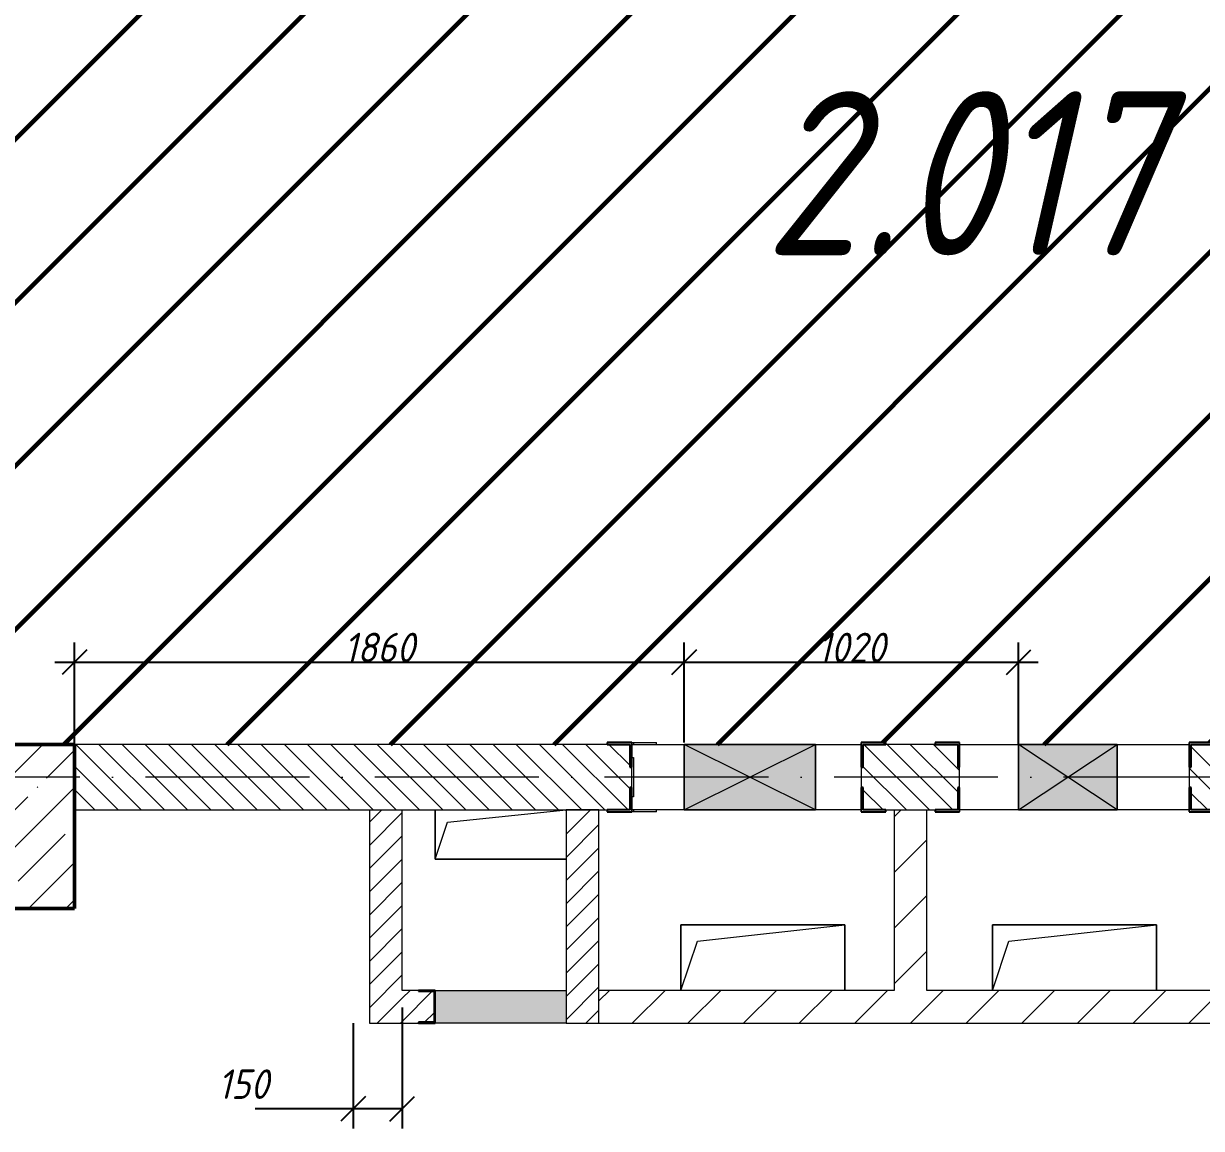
# Model space of a CAD drawing. Header units: millimetres. Extents: x -606178 to 312196, y -19338 to 632709.
# Drawn here: x -216306 to -212714, y 513804 to 517173 of the extents above; entities that cross this region are included whole.
import ezdxf

# ---------------------------------------------------------------- set-up
doc = ezdxf.new("R2010")
doc.units = ezdxf.units.MM
doc.linetypes.add('50_200_ШТРИХ_1Т_ш5_п1_п1_', pattern=[700, 500, -100, 0, -100])
for name, color, linetype, lineweight in [('6.4.1) Окр пт с инж. ПТ2.16', 3, 'Continuous', 60), ('A-____-____-DIMS', 7, 'Continuous', 9), ('A-DETL-GENF-OTLN', 7, 'Continuous', 9), ('A-FLOR-____-OTLN', 7, 'Continuous', 9), ('A-GENM-____-MCUT', 7, 'Continuous', 25), ('A-GENM-____-OTLN', 7, 'Continuous', 9), ('A-GENM-____-OTLN-1', 7, 'Continuous', 25), ('A-GLAZ-____-OTLN', 7, 'Continuous', 9), ('A-WALL-____-MCUT', 7, 'Continuous', 13), ('A-WALL-____-PATT-1', 7, 'Continuous', 9), ('A-WALL-FNSH-MCUT-1', 7, 'Continuous', 9), ('I-WALL-____-OTLN', 7, 'Continuous', 9), ('S-COLS-____-MCUT', 7, 'Continuous', 50), ('S-COLS-____-OTLN', 7, 'Continuous', 9), ('S-GRID-____-OTLN-1', 7, '50_200_ШТРИХ_1Т_ш5_п1_п1_', 9), ('Марки помещений', 7, 'Continuous', 9)]:
    doc.layers.add(name, color=color, linetype=linetype, lineweight=lineweight)
doc.styles.add('ISOCPEUR_I_2', font='isocpeui.ttf', dxfattribs={"width": 0.85, "height": 2.3})
doc.styles.add('ISOCPEUR_I_7', font='isocpeui.ttf', dxfattribs={"width": 0.9, "height": 90})
doc.dimstyles.new('ISO-1_8_0_9К_СРЕДНИЙ_Кладочные_1', dxfattribs={"dimscale": 304.8, "dimtxt": 89.638306, "dimasz": 0.246063, "dimexe": 0.19685, "dimexo": 0, "dimgap": 0, "dimtad": 1, "dimdec": 3, "dimrnd": 0.001, "dimdsep": 46, "dimtxsty": 'ISOCPEUR_I_7', "dimblk1": 'OBLIQUE', "dimblk2": 'OBLIQUE', "dimsah": 1, "dimcen": 0.09, "dimdle": 0.19685, "dimazin": 0, "dimtfac": 1, "dimtdec": 4, "dimtix": 1, "dimtmove": 0, "dimatfit": 3, "dimfxl": 1, "dimtvp": 1, "dimtolj": 1, "dimtzin": 0, "dimarcsym": 2})
doc.dimstyles.new('ISO-1_8_0_9К_СРЕДНИЙ_Кладочные_2', dxfattribs={"dimscale": 304.8, "dimtxt": 89.638306, "dimasz": 0.246063, "dimexe": 0.19685, "dimexo": 0, "dimgap": 0, "dimtad": 1, "dimdec": 3, "dimrnd": 0.001, "dimdsep": 46, "dimtxsty": 'ISOCPEUR_I_7', "dimblk1": 'OBLIQUE', "dimblk2": 'OBLIQUE', "dimsah": 1, "dimcen": 0.09, "dimdle": 0.19685, "dimazin": 0, "dimtfac": 1, "dimtdec": 4, "dimtix": 1, "dimtmove": 1, "dimatfit": 3, "dimfxl": 1, "dimtvp": 1, "dimtolj": 1, "dimtzin": 0, "dimarcsym": 2})
pattern_1 = [(45, (-264901.3, 451794.26), (-84.85281, 84.85281), [])]
pattern_2 = [(45, (-264901.3, 451794.26), (-35.35534, 35.35534), [])]

# ---------------------------------------------------------------- blocks, each defined once
blk = doc.blocks.new('BSC_Колонна _Прямоугольная - 500х500-V46-АР1_План отверстий 2 этажа в осях 1-64_Ю-ЯЯ')
at = {"layer": 'S-COLS-____-OTLN'}
h = blk.add_hatch(dxfattribs=at)
h.set_pattern_fill('FP_56', color=256, style=0, pattern_type=2)
h.set_pattern_definition([(45, (-48500, -62931.04), (-114.04925, 114.04925), []), (45, (-48385.95, -62931.04), (-114.04925, 114.04925), [201.613, -40.323, 3.353, -36.97])])
h.paths.add_polyline_path([(-250, -250), (250, -250), (250, 250), (-250, 250)], flags=0)
at = {"layer": 'S-COLS-____-MCUT'}
for p, q in [((250, 250), (-250, 250)), ((-250, 250), (-250, -250)), ((250, -250), (250, 250)), ((-250, -250), (250, -250))]:
    blk.add_line(p, q, dxfattribs=at)
blk = doc.blocks.new('154_Стойка_СКБ_Уголок - СМ-2180_200-28268025-АР1_План отверстий 2 этажа в осях 1-64_Ю-ЯЯ')
at = {"layer": 'A-GENM-____-MCUT'}
for p, q in [((125, 156), (125, 81)), ((200, 156), (125, 156)), ((131, 81), (131, 150)), ((131, 150), (200, 150)), ((200, 150), (200, 156)), ((125, 81), (131, 81)), ((131, 19), (125, 19)), ((125, 19), (125, -56)), ((131, -50), (131, 19)), ((125, -56), (200, -56)), ((200, -50), (131, -50)), ((200, -56), (200, -50))]:
    blk.add_line(p, q, dxfattribs=at)
blk = doc.blocks.new('Стойка_Влож_Полоса боковая - Полоса-28213942-АР1_План отверстий 2 этажа в осях 1-64_Ю-ЯЯ')
at = {"layer": 'A-GENM-____-OTLN'}
for p, q in [((-5, 60), (0, 60)), ((-5, -60), (-5, 60)), ((0, -60), (-5, -60))]:
    blk.add_line(p, q, dxfattribs=at)
blk = doc.blocks.new('Стойка_Влож_Уголок_Опорный - Уголок-28213941-АР1_План отверстий 2 этажа в осях 1-64_Ю-ЯЯ')
at = {"layer": 'A-GENM-____-OTLN'}
for p, q in [((-212, -6), (-212, 0)), ((0, 0), (0, -6)), ((-212, -75), (-212, -6)), ((-212, -6), (-206, -6)), ((-6, -6), (0, -6)), ((0, -6), (0, -75)), ((-212, -75), (-206, -75)), ((-6, -75), (0, -75))]:
    blk.add_line(p, q, dxfattribs=at)
blk = doc.blocks.new('Фахверк_СКБ_Уголок - 200_3960_зеркало-28268689-АР1_План отверстий 2 этажа в осях 1-64_Ю-ЯЯ')
at = {"layer": 'A-GENM-____-MCUT'}
for p, q in [((200, 156), (125, 156)), ((125, 156), (125, 81)), ((131, 81), (131, 150)), ((131, 150), (200, 150)), ((200, 150), (200, 156)), ((125, 81), (131, 81)), ((131, 19), (125, 19)), ((125, 19), (125, -56)), ((131, -50), (131, 19)), ((125, -56), (200, -56)), ((200, -50), (131, -50)), ((200, -56), (200, -50))]:
    blk.add_line(p, q, dxfattribs=at)
blk = doc.blocks.new('Фахверк_СКБ_Уголок - 200_3960-28268576-АР1_План отверстий 2 этажа в осях 1-64_Ю-ЯЯ')
at = {"layer": 'A-GENM-____-MCUT'}
for p, q in [((200, 156), (125, 156)), ((125, 156), (125, 81)), ((131, 81), (131, 150)), ((131, 150), (200, 150)), ((200, 150), (200, 156)), ((125, 81), (131, 81)), ((131, 19), (125, 19)), ((125, 19), (125, -56)), ((131, -50), (131, 19)), ((125, -56), (200, -56)), ((200, -50), (131, -50)), ((200, -56), (200, -50))]:
    blk.add_line(p, q, dxfattribs=at)
blk = doc.blocks.new('AR_Отверстие Ниша - Лючок-32403922-АР1_План отверстий 2 этажа в осях 1-64_Ю-ЯЯ')
at = {"layer": 'A-GLAZ-____-OTLN'}
blk.add_hatch(color=256, dxfattribs=at).paths.add_polyline_path([(-200, 50), (-200, -50), (200, -50), (200, 50)], flags=0)
for p, q in [((-200, 50), (200, 50)), ((-200, -50), (-200, 50)), ((200, -50), (-200, -50))]:
    blk.add_line(p, q, dxfattribs=at)
blk = doc.blocks.new('154_Фахверк_СКБ_Швеллер - Тип_100_3960-28331862-АР1_План отверстий 2 этажа в осях 1-64_Ю-ЯЯ')
at = {"layer": 'A-GENM-____-MCUT'}
for p, q in [((175, 50), (125, 50)), ((125, 50), (125, -50)), ((128, 47), (175, 47)), ((128, -47), (128, 47)), ((175, 47), (175, 50)), ((125, -50), (175, -50)), ((175, -47), (128, -47)), ((175, -50), (175, -47))]:
    blk.add_line(p, q, dxfattribs=at)
blk = doc.blocks.new('AR_Отверстие прямоугольное _в плите_ - AR_Отверстие прямоугольное _в плите_-V152-АР1_План отверстий 2 этажа в осях 1-64_Ю-ЯЯ')
at = {"layer": 'A-GENM-____-OTLN'}
for p, q in [((250, 100), (-250, 100)), ((-250, 100), (-250, -100)), ((-200, 50), (250, 100)), ((250, -100), (250, 100)), ((-250, -100), (-200, 50))]:
    blk.add_line(p, q, dxfattribs=at)
blk = doc.blocks.new('AR_Отверстие прямоугольное _в плите_ - AR_Отверстие прямоугольное _в плите_-V154-АР1_План отверстий 2 этажа в осях 1-64_Ю-ЯЯ')
at = {"layer": 'A-GENM-____-OTLN'}
for p, q in [((-200, 75), (-200, -75)), ((-162.5, 37.5), (200, 75)), ((-200, -75), (-162.5, 37.5)), ((-200, -75), (200, -75))]:
    blk.add_line(p, q, dxfattribs=at)
blk = doc.blocks.new('AR_Отверстие прямоугольное _в стене_ - AR_Отверстие прямоугольное _в стене__ЭОМ-36405773-АР1_План отверстий 2 этажа в осях 1-64_Ю-ЯЯ')
at = {"layer": 'A-GLAZ-____-OTLN'}
blk.add_hatch(color=256, dxfattribs=at).paths.add_polyline_path([(200, 100), (-200, 100), (-200, -100), (200, -100)], flags=0)
at = {"layer": 'A-DETL-GENF-OTLN'}
for p, q in [((-200, -100), (-200, 100)), ((-200, 100), (200, 100)), ((200, 100), (-200, -100)), ((-200, 100), (200, -100)), ((200, 100), (-200, 100)), ((-200, 100), (-200, -100)), ((200, 100), (200, -100)), ((200, -100), (200, 100)), ((200, -100), (-200, -100)), ((-200, -100), (200, -100))]:
    blk.add_line(p, q, dxfattribs=at)
blk = doc.blocks.new('AR_Отверстие прямоугольное _в стене__БезПР - AR_Отверстие прямоугольное _в стене__БезПР-36392850-АР1_План отверстий 2 этажа в осях 1-64_Ю-ЯЯ')
at = {"layer": 'A-GLAZ-____-OTLN'}
blk.add_hatch(color=256, dxfattribs=at).paths.add_polyline_path([(150, 100), (-150, 100), (-150, -100), (150, -100)], flags=0)
at = {"layer": 'A-DETL-GENF-OTLN'}
for p, q in [((-150, -100), (-150, 100)), ((-150, 100), (150, 100)), ((150, 100), (-150, -100)), ((-150, 100), (150, -100)), ((150, 100), (-150, 100)), ((-150, 100), (-150, -100)), ((150, 100), (150, -100)), ((150, -100), (150, 100)), ((150, -100), (-150, -100)), ((-150, -100), (150, -100))]:
    blk.add_line(p, q, dxfattribs=at)
blk = doc.blocks.new('_Oblique')
at = {"color": 0, "linetype": 'ByBlock', "lineweight": -2}
blk.add_line((-0.5, -0.5), (0.5, 0.5), dxfattribs=at)
blk = doc.blocks.new('*D4938')
at = {"layer": 'A-____-____-DIMS', "color": 0, "lineweight": -2, "transparency": 16777216}
for p, q in [((-215151.3, 514173.3), (-215151.3, 513804.2)), ((-215301.3, 514125.3), (-215301.3, 513804.2)), ((-215301.3, 513864.2), (-215599.7, 513864.2)), ((-215151.3, 513864.2), (-215361.3, 513864.2))]:
    blk.add_line(p, q, dxfattribs=at)
at = {"layer": 'Defpoints', "color": 0, "transparency": 16777216}
for p in [(-215151.3, 514173.3), (-215301.3, 514125.3), (-215151.3, 513864.2)]:
    blk.add_point(p, dxfattribs=at)
at = {"layer": 'A-____-____-DIMS', "color": 0, "lineweight": -2, "transparency": 16777216, "xscale": 75, "yscale": 75, "zscale": 75, "rotation": 180}
blk.add_blockref('_Oblique', (-215301.3, 513864.2), dxfattribs=at)
at = {"layer": 'A-____-____-DIMS', "color": 0, "lineweight": -2, "transparency": 16777216, "xscale": 75, "yscale": 75, "zscale": 75}
blk.add_blockref('_Oblique', (-215151.3, 513864.2), dxfattribs=at)
at = {"layer": 'A-____-____-DIMS', "color": 0, "transparency": 16777216, "insert": (-215713.7, 513984.2), "char_height": 90, "width": 368.207, "attachment_point": 1, "line_spacing_factor": 1.149209, "style": 'ISOCPEUR_I_7'}
blk.add_mtext('\\A1;150', dxfattribs=at)
blk = doc.blocks.new('*D4948')
at = {"layer": 'A-____-____-DIMS', "color": 0, "lineweight": -2, "transparency": 16777216}
for p, q in [((-216151.3, 514975.3), (-216151.3, 515285.8)), ((-214291.3, 514981.3), (-214291.3, 515285.8)), ((-216211.3, 515225.8), (-214231.3, 515225.8))]:
    blk.add_line(p, q, dxfattribs=at)
at = {"layer": 'Defpoints', "color": 0, "transparency": 16777216}
for p in [(-214291.3, 515225.8), (-216151.3, 514975.3), (-214291.3, 514981.3)]:
    blk.add_point(p, dxfattribs=at)
at = {"layer": 'A-____-____-DIMS', "color": 0, "lineweight": -2, "transparency": 16777216, "xscale": 75, "yscale": 75, "zscale": 75, "rotation": 180}
blk.add_blockref('_Oblique', (-216151.3, 515225.8), dxfattribs=at)
at = {"layer": 'A-____-____-DIMS', "color": 0, "lineweight": -2, "transparency": 16777216, "xscale": 75, "yscale": 75, "zscale": 75}
blk.add_blockref('_Oblique', (-214291.3, 515225.8), dxfattribs=at)
at = {"layer": 'A-____-____-DIMS', "color": 0, "transparency": 16777216, "insert": (-215221.3, 515270.8), "char_height": 90, "width": 504.733, "attachment_point": 5, "style": 'ISOCPEUR_I_7'}
blk.add_mtext('\\A1;1860', dxfattribs=at)
blk = doc.blocks.new('*D4949')
at = {"layer": 'A-____-____-DIMS', "color": 0, "lineweight": -2, "transparency": 16777216}
for p, q in [((-214291.3, 514981.3), (-214291.3, 515285.8)), ((-213271.3, 514975.3), (-213271.3, 515285.8)), ((-214351.3, 515225.8), (-213211.3, 515225.8))]:
    blk.add_line(p, q, dxfattribs=at)
at = {"layer": 'Defpoints', "color": 0, "transparency": 16777216}
for p in [(-213271.3, 515225.8), (-214291.3, 514981.3), (-213271.3, 514975.3)]:
    blk.add_point(p, dxfattribs=at)
at = {"layer": 'A-____-____-DIMS', "color": 0, "lineweight": -2, "transparency": 16777216, "xscale": 75, "yscale": 75, "zscale": 75, "rotation": 180}
blk.add_blockref('_Oblique', (-214291.3, 515225.8), dxfattribs=at)
at = {"layer": 'A-____-____-DIMS', "color": 0, "lineweight": -2, "transparency": 16777216, "xscale": 75, "yscale": 75, "zscale": 75}
blk.add_blockref('_Oblique', (-213271.3, 515225.8), dxfattribs=at)
at = {"layer": 'A-____-____-DIMS', "color": 0, "transparency": 16777216, "insert": (-213781.3, 515270.8), "char_height": 90, "width": 504.733, "attachment_point": 5, "style": 'ISOCPEUR_I_7'}
blk.add_mtext('\\A1;1020', dxfattribs=at)

msp = doc.modelspace()

# ---------------------------------------------------------------- hatches: boundary and pattern name
at = {"layer": '6.4.1) Окр пт с инж. ПТ2.16'}
h = msp.add_hatch(dxfattribs=at)
h.set_pattern_fill('ANSI31', color=256, scale=111)
h.paths.add_polyline_path([(-190461.3011, 521675.3011), (-191001.3011, 521675.3011), (-195701.3011, 521675.3011), (-196201.3011, 521675.3011), (-196401.3011, 521675.3011), (-196401.3011, 521225.3011), (-196627.3011, 521225.3011), (-196627.3011, 521219.3011), (-197075.3011, 521219.3011), (-197201.3011, 521225.3011), (-197201.3011, 521675.3011), (-200651.3011, 521675.3011), (-200651.3011, 521175.3011), (-201151.3011, 521175.3011), (-201151.3011, 519475.3011), (-200651.3011, 519475.3011), (-200651.3011, 518975.3011), (-201151.3011, 518975.3011), (-201651.3011, 518975.3011), (-202951.3011, 518975.3011), (-203951.3011, 518975.3011), (-204951.3011, 518975.3011), (-205449.8983, 518975.3011), (-205649.8983, 518975.3011), (-206101.3011, 518975.3011), (-207801.3011, 518975.3011), (-207801.3011, 518175.3011), (-208076.3011, 518175.3011), (-208976.3011, 518175.3011), (-209251.3011, 518175.3011), (-209251.3011, 518975.3011), (-210601.3011, 518975.3011), (-211099.8983, 518975.3011), (-211299.8983, 518975.3011), (-211751.3011, 518975.3011), (-212101.3011, 518975.3011), (-212101.3011, 518375.3011), (-212201.3011, 518375.3011), (-212251.3011, 518375.3011), (-212251.3011, 518475.3011), (-213351.3011, 518475.3011), (-213351.3011, 518375.3011), (-213651.3011, 518375.3011), (-214601.3011, 518375.3011), (-214701.3011, 518375.3011), (-214701.3011, 518975.3011), (-214701.3011, 519225.3011), (-214901.3011, 519225.3011), (-214901.3011, 519325.3011), (-217351.3011, 519325.3011), (-219151.3011, 519325.3011), (-219151.3011, 519075.3011), (-219401.3011, 519075.3011), (-219401.3011, 514975.3011), (-219151.3011, 514975.3011), (-218826.3011, 514975.3011), (-218826.3011, 514981.3011), (-218751.3011, 514981.3011), (-218316.3011, 514975.3011), (-217466.3011, 514975.3011), (-217126.3011, 514975.3011), (-217126.3011, 514981.3011), (-217057.3011, 514981.3011), (-217051.3011, 514981.3011), (-216976.3011, 514981.3011), (-216651.3011, 514975.3011), (-216151.3011, 514975.3011), (-214526.3011, 514975.3011), (-214526.3011, 514981.3011), (-214451.3011, 514981.3011), (-214445.3011, 514981.3011), (-214376.3011, 514981.3011), (-214291.3011, 514975.3011), (-213891.3011, 514975.3011), (-213751.3011, 514975.3011), (-213751.3011, 514981.3011), (-213676.3011, 514981.3011), (-213526.3011, 514975.3011), (-213526.3011, 514981.3011), (-213451.3011, 514981.3011), (-213271.3011, 514975.3011), (-212971.3011, 514975.3011), (-212751.3011, 514975.3011), (-212751.3011, 514981.3011), (-212676.3011, 514981.3011), (-212526.3011, 514975.3011), (-212526.3011, 514981.3011), (-212451.3011, 514981.3011), (-211751.3011, 514975.3011), (-211751.3011, 514981.3011), (-211676.3011, 514981.3011), (-211526.3011, 514975.3011), (-211526.3011, 514981.3011), (-211451.3011, 514981.3011), (-210751.3011, 514975.3011), (-210751.3011, 514981.3011), (-210651.3011, 514981.3011), (-210651.3011, 514975.3011), (-210151.3011, 514975.3011), (-209826.3011, 514975.3011), (-209826.3011, 514981.3011), (-209751.3011, 514981.3011), (-209401.3011, 514975.3011), (-208551.3011, 514975.3011), (-208126.3011, 514975.3011), (-208126.3011, 514981.3011), (-208057.3011, 514981.3011), (-208051.3011, 514981.3011), (-207976.3011, 514981.3011), (-207651.3011, 514975.3011), (-207151.3011, 514975.3011), (-206651.3011, 514975.3011), (-206151.3011, 514975.3011), (-204426.3011, 514975.3011), (-204426.3011, 514981.3011), (-204351.3011, 514981.3011), (-204345.3011, 514981.3011), (-204321.3011, 514975.3011), (-204351.3011, 514975.3011), (-204351.3011, 514935.3011), (-204346.3011, 514935.3011), (-204346.3011, 514775.3011), (-202551.3011, 514775.3011), (-202551.3011, 514844.3011), (-202551.3011, 514906.3011), (-202551.3011, 514981.3011), (-202476.3011, 514981.3011), (-201651.3011, 514975.3011), (-201151.3011, 514975.3011), (-200626.3011, 514975.3011), (-200626.3011, 514981.3011), (-200551.3011, 514981.3011), (-200545.3011, 514981.3011), (-200476.3011, 514981.3011), (-199826.3011, 514975.3011), (-199576.3011, 514975.3011), (-199476.3011, 514975.3011), (-199476.3011, 514981.3011), (-199407.3011, 514981.3011), (-199401.3011, 514981.3011), (-199326.3011, 514981.3011), (-198201.3011, 514975.3011), (-197751.3011, 514975.3011), (-196151.3011, 514975.3011), (-195651.3011, 514975.3011), (-193326.3011, 514975.3011), (-193326.3011, 514981.3011), (-193251.3011, 514981.3011), (-193245.3011, 514981.3011), (-193176.3011, 514981.3011), (-191651.3011, 514975.3011), (-191651.3011, 514981.3011), (-191576.3011, 514981.3011), (-190461.3011, 514977.2562)])
h.paths.add_polyline_path([(-196201.3011, 518975.3011), (-196201.3011, 519475.3011), (-195701.3011, 519475.3011), (-195701.3011, 518975.3011)], flags=16)
at = {"layer": 'A-WALL-____-PATT-1'}
h = msp.add_hatch(dxfattribs=at)
h.set_pattern_fill('FP_6', color=256, style=0, pattern_type=2)
h.set_pattern_definition([(135, (-264901.3, 451794.26), (-35.35534, -35.35534), [])])
h.paths.add_polyline_path([(-210676.3011, 514775.3011), (-210651.3011, 514775.3011), (-210651.3011, 514975.3011), (-210745.3011, 514975.3011), (-210745.3011, 514906.3011), (-210751.3011, 514906.3011), (-210751.3011, 514844.3011), (-210745.3011, 514844.3011), (-210745.3011, 514775.3011)], flags=0)
h.paths.add_polyline_path([(-212745.3011, 514775.3011), (-212457.3011, 514775.3011), (-212457.3011, 514844.3011), (-212451.3011, 514844.3011), (-212451.3011, 514906.3011), (-212457.3011, 514906.3011), (-212457.3011, 514975.3011), (-212745.3011, 514975.3011), (-212745.3011, 514906.3011), (-212751.3011, 514906.3011), (-212751.3011, 514844.3011), (-212745.3011, 514844.3011)], flags=0)
h.paths.add_polyline_path([(-211745.3011, 514775.3011), (-211457.3011, 514775.3011), (-211457.3011, 514844.3011), (-211451.3011, 514844.3011), (-211451.3011, 514906.3011), (-211457.3011, 514906.3011), (-211457.3011, 514975.3011), (-211745.3011, 514975.3011), (-211745.3011, 514906.3011), (-211751.3011, 514906.3011), (-211751.3011, 514844.3011), (-211745.3011, 514844.3011), (-211745.3011, 514779.3011)], flags=0)
h.paths.add_polyline_path([(-213676.3011, 514775.3011), (-213457.3011, 514775.3011), (-213457.3011, 514844.3011), (-213451.3011, 514844.3011), (-213451.3011, 514906.3011), (-213457.3011, 514906.3011), (-213457.3011, 514975.3011), (-213745.3011, 514975.3011), (-213745.3011, 514906.3011), (-213751.3011, 514906.3011), (-213751.3011, 514844.3011), (-213745.3011, 514844.3011), (-213745.3011, 514775.3011)], flags=0)
h.paths.add_polyline_path([(-214526.3011, 514775.3011), (-214457.3011, 514775.3011), (-214457.3011, 514844.3011), (-214451.3011, 514844.3011), (-214451.3011, 514906.3011), (-214457.3011, 514906.3011), (-214457.3011, 514975.3011), (-216151.3011, 514975.3011), (-216151.3011, 514775.3011), (-214542.7132, 514775.3011)], flags=0)
h = msp.add_hatch(dxfattribs=at)
h.set_pattern_fill('FP_5', color=256, style=0, pattern_type=2)
h.set_pattern_definition(pattern_2)
h.paths.add_polyline_path([(-215151.3011, 514125.3011), (-215151.3011, 514775.3011), (-215251.3011, 514775.3011), (-215251.3011, 514125.3011)], flags=0)
h = msp.add_hatch(dxfattribs=at)
h.set_pattern_fill('FP_5', color=256, style=0, pattern_type=2)
h.set_pattern_definition(pattern_2)
h.paths.add_polyline_path([(-214551.3011, 514125.3011), (-214551.3011, 514775.3011), (-214651.3011, 514775.3011), (-214651.3011, 514125.3011)], flags=0)
h = msp.add_hatch(dxfattribs=at)
h.set_pattern_fill('FP_4', color=256, style=0, pattern_type=2)
h.set_pattern_definition(pattern_1)
h.paths.add_polyline_path([(-213551.3011, 514225.3011), (-213551.3011, 514775.3011), (-213651.3011, 514775.3011), (-213651.3011, 514225.3011)], flags=0)
h = msp.add_hatch(dxfattribs=at)
h.set_pattern_fill('FP_5', color=256, style=0, pattern_type=2)
h.set_pattern_definition(pattern_2)
h.paths.add_polyline_path([(-215101.3011, 514125.3011), (-215101.3011, 514128.3011), (-215054.3011, 514128.3011), (-215054.3011, 514222.3011), (-215101.3011, 514222.3011), (-215101.3011, 514225.3011), (-215151.3011, 514225.3011), (-215151.3011, 514125.3011)], flags=0)
h = msp.add_hatch(dxfattribs=at)
h.set_pattern_fill('FP_4', color=256, style=0, pattern_type=2)
h.set_pattern_definition(pattern_1)
h.paths.add_polyline_path([(-210951.3011, 514125.3011), (-210501.3011, 514125.3011), (-210501.3011, 514225.3011), (-214551.3011, 514225.3011), (-214551.3011, 514125.3011), (-211007.7118, 514125.3011)], flags=0)

# ---------------------------------------------------------------- linework, layer by layer
at = {"layer": 'A-FLOR-____-OTLN'}
for p, q in [((-215051.3011, 514625.3011), (-215051.3011, 514775.3011)), ((-214651.3011, 514625.3011), (-215051.3011, 514625.3011)), ((-214301.3011, 514425.3011), (-213801.3011, 514425.3011)), ((-214301.3011, 514225.3011), (-214301.3011, 514425.3011)), ((-213801.3011, 514425.3011), (-213801.3011, 514225.3011)), ((-213351.3011, 514425.3011), (-212851.3011, 514425.3011)), ((-213351.3011, 514225.3011), (-213351.3011, 514425.3011)), ((-212851.3011, 514425.3011), (-212851.3011, 514225.3011))]:
    msp.add_line(p, q, dxfattribs=at)
at = {"layer": 'A-WALL-____-MCUT'}
for p, q in [((-214526.3011, 514975.3011), (-216151.3011, 514975.3011)), ((-213526.3011, 514975.3011), (-213676.3011, 514975.3011)), ((-214451.3011, 514844.3011), (-214451.3011, 514906.3011)), ((-213751.3011, 514906.3011), (-213751.3011, 514844.3011)), ((-213451.3011, 514844.3011), (-213451.3011, 514906.3011)), ((-212751.3011, 514906.3011), (-212751.3011, 514844.3011)), ((-216151.3011, 514775.3011), (-214526.3011, 514775.3011)), ((-213676.3011, 514775.3011), (-213526.3011, 514775.3011))]:
    msp.add_line(p, q, dxfattribs=at)
at = {"layer": 'A-WALL-FNSH-MCUT-1'}
for p, q in [((-215251.3011, 514775.3011), (-215251.3011, 514125.3011)), ((-215151.3011, 514225.3011), (-215151.3011, 514775.3011)), ((-214551.3011, 514775.3011), (-214651.3011, 514775.3011)), ((-214651.3011, 514775.3011), (-214651.3011, 514225.3011)), ((-214551.3011, 514125.3011), (-214551.3011, 514775.3011)), ((-213651.3011, 514775.3011), (-213651.3011, 514225.3011)), ((-213551.3011, 514225.3011), (-213551.3011, 514775.3011)), ((-215101.3011, 514225.3011), (-215151.3011, 514225.3011)), ((-213651.3011, 514225.3011), (-214551.3011, 514225.3011)), ((-212651.3011, 514225.3011), (-213551.3011, 514225.3011)), ((-215251.3011, 514125.3011), (-215101.3011, 514125.3011)), ((-214651.3011, 514125.3011), (-211051.3011, 514125.3011))]:
    msp.add_line(p, q, dxfattribs=at)
at = {"layer": 'I-WALL-____-OTLN'}
for p, q in [((-214451.3011, 514975.3011), (-214291.3011, 514975.3011)), ((-213891.3011, 514975.3011), (-213751.3011, 514975.3011)), ((-213451.3011, 514975.3011), (-213271.3011, 514975.3011)), ((-212971.3011, 514975.3011), (-212751.3011, 514975.3011)), ((-214291.3011, 514775.3011), (-214451.3011, 514775.3011)), ((-213751.3011, 514775.3011), (-213891.3011, 514775.3011)), ((-213271.3011, 514775.3011), (-213451.3011, 514775.3011)), ((-212751.3011, 514775.3011), (-212971.3011, 514775.3011))]:
    msp.add_line(p, q, dxfattribs=at)
at = {"layer": 'S-GRID-____-OTLN-1'}
msp.add_line((-160826.8945, 514875.3011), (-269570.0713, 514875.3011), dxfattribs=at)

# ---------------------------------------------------------------- block references
at = {"layer": 'A-GENM-____-OTLN'}
for name, p, rotation in [('Стойка_Влож_Уголок_Опорный - Уголок-28213941-АР1_План отверстий 2 этажа в осях 1-64_Ю-ЯЯ', (-214451.3011, 514981.3011), 89.99999999999955), ('Стойка_Влож_Полоса боковая - Полоса-28213942-АР1_План отверстий 2 этажа в осях 1-64_Ю-ЯЯ', (-214451.3011, 514875.3011), 180)]:
    msp.add_blockref(name, p, dxfattribs=dict(at, rotation=rotation))
for name, p in [('AR_Отверстие прямоугольное _в плите_ - AR_Отверстие прямоугольное _в плите_-V154-АР1_План отверстий 2 этажа в осях 1-64_Ю-ЯЯ', (-214851.3011, 514700.3011)), ('AR_Отверстие прямоугольное _в плите_ - AR_Отверстие прямоугольное _в плите_-V152-АР1_План отверстий 2 этажа в осях 1-64_Ю-ЯЯ', (-214051.3011, 514325.3011)), ('AR_Отверстие прямоугольное _в плите_ - AR_Отверстие прямоугольное _в плите_-V152-АР1_План отверстий 2 этажа в осях 1-64_Ю-ЯЯ', (-213101.3011, 514325.3011))]:
    msp.add_blockref(name, p, dxfattribs=at)
at = {"layer": 'A-GENM-____-OTLN-1', "rotation": 180}
for name, p in [('154_Стойка_СКБ_Уголок - СМ-2180_200-28268025-АР1_План отверстий 2 этажа в осях 1-64_Ю-ЯЯ', (-214326.3011, 514925.3011)), ('Фахверк_СКБ_Уголок - 200_3960-28268576-АР1_План отверстий 2 этажа в осях 1-64_Ю-ЯЯ', (-213326.3011, 514925.3011)), ('154_Фахверк_СКБ_Швеллер - Тип_100_3960-28331862-АР1_План отверстий 2 этажа в осях 1-64_Ю-ЯЯ', (-214926.3011, 514175.3011))]:
    msp.add_blockref(name, p, dxfattribs=at)
at = {"layer": 'A-GENM-____-OTLN-1'}
for p in [(-213876.3011, 514825.3011), (-212876.3011, 514825.3011)]:
    msp.add_blockref('Фахверк_СКБ_Уголок - 200_3960_зеркало-28268689-АР1_План отверстий 2 этажа в осях 1-64_Ю-ЯЯ', p, dxfattribs=at)
at = {"layer": 'A-GLAZ-____-OTLN', "rotation": 180}
for name, p in [('AR_Отверстие прямоугольное _в стене_ - AR_Отверстие прямоугольное _в стене__ЭОМ-36405773-АР1_План отверстий 2 этажа в осях 1-64_Ю-ЯЯ', (-214091.3011, 514875.3011)), ('AR_Отверстие прямоугольное _в стене__БезПР - AR_Отверстие прямоугольное _в стене__БезПР-36392850-АР1_План отверстий 2 этажа в осях 1-64_Ю-ЯЯ', (-213121.3011, 514875.3011)), ('AR_Отверстие Ниша - Лючок-32403922-АР1_План отверстий 2 этажа в осях 1-64_Ю-ЯЯ', (-214851.3011, 514175.3011))]:
    msp.add_blockref(name, p, dxfattribs=at)
at = {"layer": 'S-COLS-____-OTLN'}
msp.add_blockref('BSC_Колонна _Прямоугольная - 500х500-V46-АР1_План отверстий 2 этажа в осях 1-64_Ю-ЯЯ', (-216401.3011, 514725.3011), dxfattribs=at)

# ---------------------------------------------------------------- texts
at = {"layer": 'Марки помещений', "insert": (-214047.8566, 516966.9782), "char_height": 500, "width": 737.5525, "attachment_point": 1, "style": 'ISOCPEUR_I_2'}
msp.add_mtext('2.017', dxfattribs=at)

# ---------------------------------------------------------------- dimensions: what is measured, and where the dimension line sits
at = {"layer": 'A-____-____-DIMS'}
for base, p1, p2, override, picture, middle in [((-214291.3011, 515225.8135), (-216151.3011, 514975.3011), (-214291.3011, 514981.3011), {"dimpost": '<>', "dimfxl": 1860.009677}, '*D4948', (-215221.3011, 515270.8135)), ((-213271.3011, 515225.8135), (-214291.3011, 514981.3011), (-213271.3011, 514975.3011), {"dimpost": '<>', "dimfxl": 1020.017647}, '*D4949', (-213781.3011, 515270.8135))]:
    dim = msp.add_linear_dim(base=base, p1=p1, p2=p2, dimstyle='ISO-1_8_0_9К_СРЕДНИЙ_Кладочные_2', override=override, dxfattribs=at)
    dim.commit()
    dim.dimension.update_dxf_attribs({"geometry": picture, "text_midpoint": middle})
dim = msp.add_linear_dim(base=(-215151.3011, 513864.1674), p1=(-215301.3011, 514125.3011), p2=(-215151.3011, 514173.2744), dimstyle='ISO-1_8_0_9К_СРЕДНИЙ_Кладочные_1', override={"dimpost": '<>', "dimfxl": 157.484716}, dxfattribs=at)
dim.commit()
dim.dimension.update_dxf_attribs({"geometry": '*D4938', "text_midpoint": (-215529.5583, 513864.1674), "dimtype": 160})

doc.saveas('drawing.dxf')
